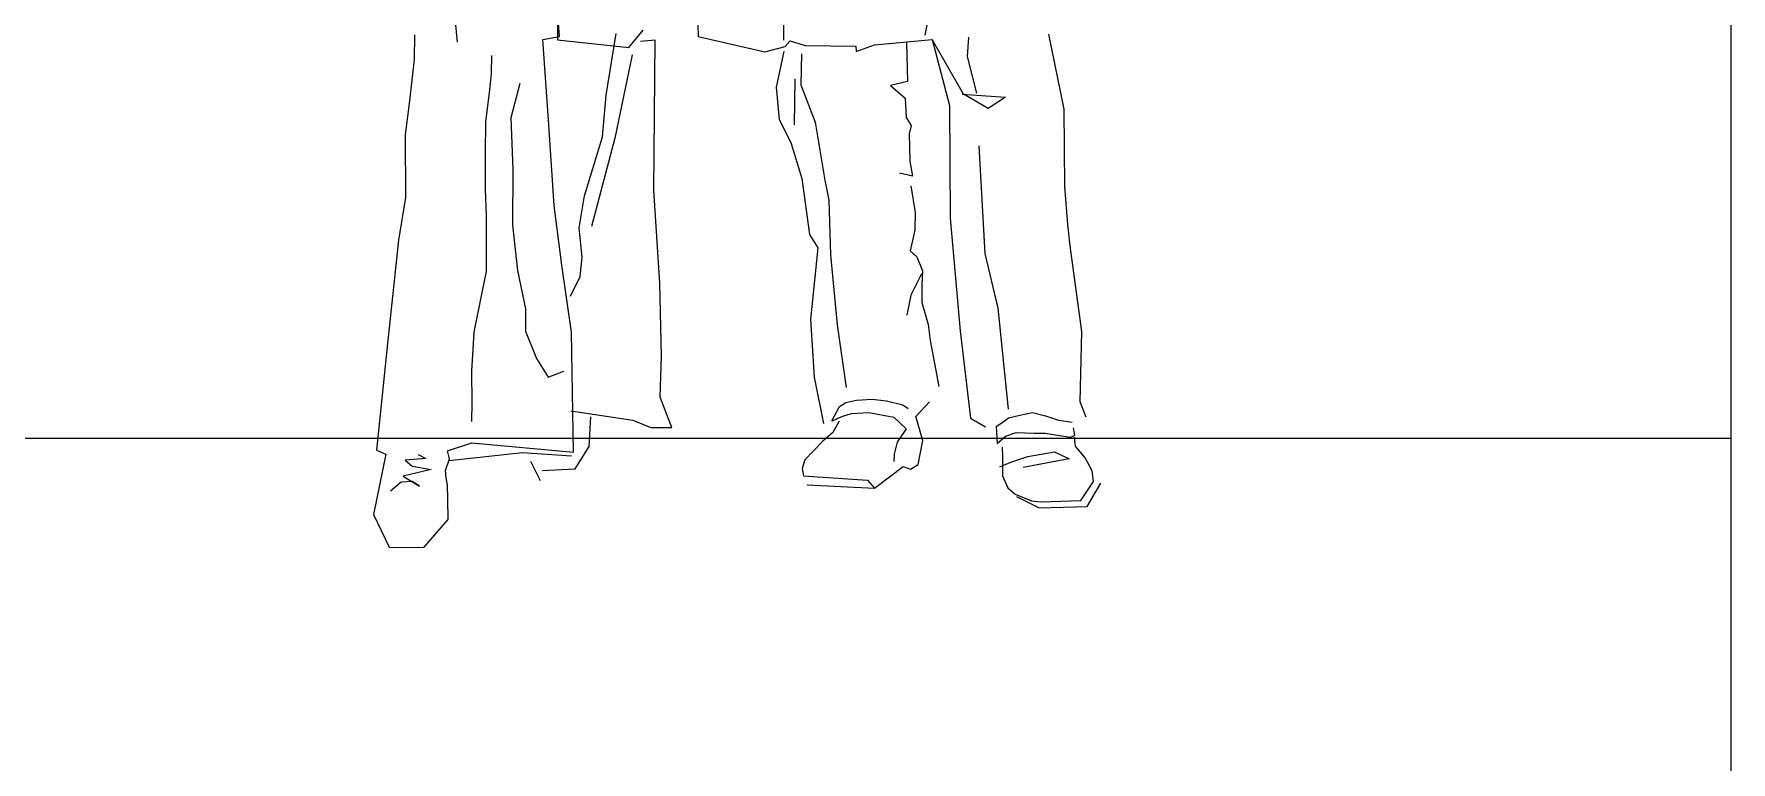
# Model space of a CAD drawing. Extents: x -72339 to 59654, y -38057 to 42097.
# Drawn here: x -4711 to -2750, y 19540 to 20382 of the extents above; entities that cross this region are included whole.
import ezdxf

# ---------------------------------------------------------------- set-up
doc = ezdxf.new("R2010")
doc.units = 0
doc.header["$MEASUREMENT"] = 0
doc.layers.get('0').update_dxf_attribs({"linetype": 'CONTINUOUS'})
doc.layers.add('HUM', color=7, linetype='CONTINUOUS')
doc.styles.add('DIM', font='txt')

# ---------------------------------------------------------------- blocks, each defined once
blk = doc.blocks.new('1515')
at = {"layer": 'HUM'}
for p, q in [((385.5, 595.9), (370.8, 789)), ((257.4, 690.4), (267.5, 589.2)), ((383, 656.4), (383.2, 592)), ((545.3, 608.9), (546, 595.8)), ((644.3, 621.3), (644.5, 591.6)), ((813.2, 624.2), (807.7, 597.4)), ((218.3, 597.8), (217.8, 569.3)), ((366.4, 592.4), (385.5, 595.9)), ((373.4, 493.7), (366.4, 592.4)), ((383.2, 592), (465.9, 583.1)), ((439.7, 528), (451, 599.2)), ((465.9, 583.1), (482.3, 603.2)), ((496, 591.5), (479.2, 590)), ((494.8, 418.1), (496, 591.5)), ((546, 595.8), (622.9, 578.1)), ((646.2, 584.3), (652, 590.8)), ((652, 590.8), (669.6, 585.5)), ((749.5, 586.3), (816.1, 592.2)), ((786.6, 588.9), (787.6, 543.7)), ((852.2, 529.1), (816.1, 592.2)), ((816.1, 592.2), (836.1, 515.9)), ((858.1, 595), (856.7, 572.6)), ((968.8, 511.9), (950.8, 598.4)), ((217.8, 569.3), (212.2, 521.5)), ((307.2, 552.8), (307.4, 573.9)), ((469.6, 574.6), (449.7, 478.3)), ((622.9, 578.1), (646.2, 584.3)), ((644.7, 578.5), (636.1, 537.2)), ((665.2, 575.9), (664.5, 539.9)), ((669.6, 585.5), (727.9, 584.7)), ((727.9, 584.7), (728.2, 578.5)), ((728.2, 578.5), (749.5, 586.3)), ((856.7, 572.6), (867.5, 530.4)), ((304.6, 531.1), (307.2, 552.8)), ((300.7, 496.8), (304.6, 531.1)), ((340, 541.6), (329.6, 501.9)), ((636.1, 537.2), (639.3, 499.7)), ((657.4, 547), (656.9, 493.7)), ((664.5, 539.9), (681, 496.9)), ((787.6, 543.7), (768, 539)), ((768, 539), (784.9, 524.4)), ((212.2, 521.5), (207.3, 482.1)), ((435.3, 480), (439.7, 528)), ((784.9, 524.4), (786, 502.2)), ((836.1, 515.9), (837, 385.9)), ((851, 529), (900.7, 525.8)), ((880.8, 512.5), (852.2, 529.1)), ((900.7, 525.8), (880.8, 512.5)), ((969.6, 422.3), (968.8, 511.9)), ((300, 461.5), (300.7, 496.8)), ((329.6, 501.9), (331.9, 442.1)), ((379.3, 400.4), (373.4, 493.7)), ((639.3, 499.7), (653, 473.2)), ((681, 496.9), (692.3, 429.9)), ((786, 502.2), (791.9, 493.1)), ((791.9, 493.1), (789.4, 483.1)), ((207.3, 482.1), (207.9, 409.8)), ((414.7, 411.6), (435.3, 480)), ((449.7, 478.3), (422.6, 376.1)), ((653, 473.2), (665.7, 431.7)), ((789.4, 483.1), (790.3, 451.6)), ((300.3, 419.4), (300, 461.5)), ((790.3, 451.6), (793.6, 434.5)), ((870.1, 469.3), (876.9, 345.1)), ((331.9, 442.1), (331.5, 377.7)), ((665.7, 431.7), (674.5, 367.1)), ((793.6, 434.5), (778.6, 437.9)), ((301.2, 388.5), (300.3, 419.4)), ((501.5, 310.7), (494.8, 418.1)), ((692.3, 429.9), (696.7, 406.6)), ((791.7, 423.2), (796.5, 392.5)), ((973, 378.4), (969.6, 422.3)), ((207.9, 409.8), (199.8, 360.4)), ((388.3, 331.5), (379.3, 400.4)), ((408.4, 374.7), (414.7, 411.6)), ((696.7, 406.6), (698.7, 343.5)), ((796.5, 392.5), (796.3, 372)), ((301.5, 346.4), (301.2, 388.5)), ((331.5, 377.7), (337.3, 325.2)), ((412, 340.9), (408.4, 374.7)), ((837, 385.9), (848.5, 255.7)), ((975.5, 353.8), (973, 378.4)), ((199.8, 360.4), (186.8, 240.9)), ((674.5, 367.1), (683.9, 351.4)), ((796.3, 372), (790.6, 348.2)), ((989.2, 254.7), (975.5, 353.8)), ((301.4, 324.1), (301.5, 346.4)), ((409.5, 318.5), (412, 340.9)), ((683.9, 351.4), (675.7, 268.6)), ((698.7, 343.5), (706.5, 262.7)), ((790.6, 348.2), (798.4, 341.1)), ((798.4, 341.1), (804.9, 324.8)), ((876.9, 345.1), (891.9, 282)), ((295.9, 297.9), (301.4, 324.1)), ((337.3, 325.2), (346.2, 281.1)), ((399.6, 254.1), (388.3, 331.5)), ((398.2, 295.6), (409.5, 318.5)), ((803.8, 321.6), (791.4, 296.7)), ((804.9, 324.8), (804.4, 309.2)), ((286.9, 253.9), (295.9, 297.9)), ((503.3, 226.4), (501.5, 310.7)), ((791.4, 296.7), (786.9, 273.7)), ((804.4, 309.2), (804.2, 288.2)), ((346.2, 281.1), (346.3, 255.1)), ((804.2, 288.2), (811.7, 263.1)), ((891.9, 282), (904, 165)), ((346.3, 255.1), (359.1, 223.6)), ((675.7, 268.6), (679.8, 201.9)), ((706.5, 262.7), (716.8, 190.2)), ((811.7, 263.1), (813.9, 244.6)), ((848.5, 255.7), (860.5, 154.8)), ((186.8, 240.9), (174.4, 117.7)), ((284.2, 209.2), (286.9, 253.9)), ((401.7, 115.5), (399.6, 254.1)), ((813.9, 244.6), (824, 191.3)), ((987.1, 173.6), (989.2, 254.7)), ((359.1, 223.6), (372.5, 202)), ((502, 178.8), (503.3, 226.4)), ((284.9, 172.1), (284.2, 209.2)), ((372.5, 202), (390.7, 209.1)), ((679.8, 201.9), (690.5, 148.7)), ((515.6, 144.1), (502, 178.8)), ((728.7, 175.4), (746.7, 176.8)), ((746.7, 176.8), (763.4, 174.7)), ((284.2, 151), (284.9, 172.1)), ((398.7, 163), (470.4, 152.4)), ((700.2, 151.7), (709.3, 168.2)), ((709.3, 168.2), (716.5, 172.8)), ((711.8, 156.5), (722.8, 160.2)), ((716.5, 172.8), (728.7, 175.4)), ((722.8, 160.2), (743.1, 161.3)), ((743.1, 161.3), (771.8, 155.8)), ((763.4, 174.7), (782.3, 170)), ((782.3, 170), (788.6, 166)), ((797.3, 156.6), (813, 173.5)), ((904.5, 155.1), (917.3, 158.2)), ((917.3, 158.2), (932, 161.4)), ((932, 161.4), (947.1, 157.2)), ((947.1, 157.2), (962.2, 152.5)), ((994.2, 155.9), (987.1, 173.6)), ((419.9, 121.9), (421.9, 156.2)), ((470.4, 152.4), (491.3, 144.1)), ((491.3, 144.1), (515.6, 144.1)), ((701.6, 138.1), (689.7, 128.1)), ((700.9, 151.7), (711.8, 156.5)), ((708.9, 151.4), (701.6, 138.1)), ((771.8, 155.8), (786.1, 142.4)), ((786.1, 142.4), (775.8, 127)), ((805.4, 129), (797.3, 156.6)), ((860.5, 154.8), (877.8, 144.5)), ((890.2, 145.2), (896.7, 149.2)), ((890.2, 145.2), (891.2, 125.4)), ((896.7, 149.2), (904.5, 155.1)), ((900.7, 133.8), (913.3, 138.2)), ((913.3, 138.2), (933.9, 137.5)), ((933.9, 137.5), (946.8, 137.4)), ((946.8, 137.4), (963.1, 134.5)), ((962.2, 152.5), (977.8, 150.1)), ((981.1, 134.9), (979.4, 143.5)), ((174.4, 117.7), (185.1, 113.2)), ((256.2, 116.8), (284.2, 126.2)), ((284.2, 126.2), (401.7, 115.5)), ((403.9, 96.3), (419.9, 121.9)), ((689.7, 128.1), (669, 106.7)), ((775.8, 127), (772.2, 113.2)), ((800.1, 101), (805.4, 129)), ((891.2, 125.4), (900.7, 133.8)), ((896.9, 121.3), (897.5, 109.6)), ((963.1, 134.5), (976.2, 132.7)), ((976.2, 132.7), (981.1, 134.9)), ((981.7, 122.5), (980.5, 132.9)), ((992.8, 108.8), (981.7, 122.5)), ((185.1, 113.2), (170.8, 43.2)), ((231.2, 108.1), (207.2, 106.2)), ((207.2, 106.2), (215.5, 99.2)), ((215.5, 99.2), (237.5, 95.4)), ((222.3, 112.6), (231.2, 108.1)), ((254.1, 94.4), (258.4, 107.6)), ((258.4, 107.6), (256.2, 116.8)), ((258, 105.8), (343, 115)), ((343, 115), (399.4, 111)), ((352.1, 104.9), (363.2, 82.6)), ((669, 106.7), (665.8, 96.7)), ((749.4, 73.7), (782.8, 98.9)), ((772.2, 113.2), (771.9, 104.5)), ((782.8, 98.9), (791, 95.6)), ((791, 95.6), (800.1, 101)), ((894.3, 98.3), (907.1, 103.9)), ((897.5, 109.6), (897.3, 87.9)), ((907.1, 103.9), (926.6, 110.4)), ((974.3, 107.8), (921.1, 97.7)), ((926.6, 110.4), (957.3, 115.6)), ((957.3, 115.6), (974.3, 107.8)), ((1001, 93.8), (992.8, 108.8)), ((202.8, 80.7), (190.4, 70.2)), ((215.9, 81.4), (202.8, 80.7)), ((237.5, 95.4), (205, 87.5)), ((205, 87.5), (224.1, 76.1)), ((224.1, 76.1), (215.9, 81.4)), ((254.6, 85.8), (254.1, 94.4)), ((256.2, 77.7), (254.6, 85.8)), ((365.6, 94.4), (403.9, 96.3)), ((665.8, 96.7), (667.5, 88.1)), ((667.5, 88.1), (741.5, 83.2)), ((741.5, 83.2), (749.4, 73.7)), ((897.3, 87.9), (903.7, 74)), ((987.9, 59.7), (1002.4, 81.5)), ((995.2, 52.6), (1011.1, 79.5)), ((1002.4, 81.5), (1001, 93.8)), ((256.5, 61.1), (256.2, 77.7)), ((257, 37.6), (256.5, 61.1)), ((671.8, 77.7), (749.4, 73.7)), ((903.7, 74), (912, 67)), ((912, 67), (931, 59.3)), ((939.5, 51.1), (914.1, 63.9)), ((931, 59.3), (941.6, 57.9)), ((941.6, 57.9), (987.9, 59.7)), ((170.8, 43.2), (188.7, 5.7)), ((939.5, 51.1), (995.2, 52.6)), ((228.9, 5.2), (257, 37.6)), ((188.7, 5.7), (228.9, 5.2))]:
    blk.add_line(p, q, dxfattribs=at)
at = {"style": 'DIM', "flags": 1}
for tag in ['XVALUE', 'YVALUE']:
    blk.add_attdef(tag, (-1001169.2, -1000988.9), '', height=0.02, dxfattribs=at)

msp = doc.modelspace()

# ---------------------------------------------------------------- linework, layer by layer
for p, q in [((-2750.2, 15914.6), (-2750.2, 21914.6)), ((-4750.2, 19914.6), (-2750.2, 19914.6))]:
    msp.add_line(p, q)

# ---------------------------------------------------------------- block references
msp.add_blockref('1515', (-4489.3, 19783.1))

doc.saveas('drawing.dxf')
